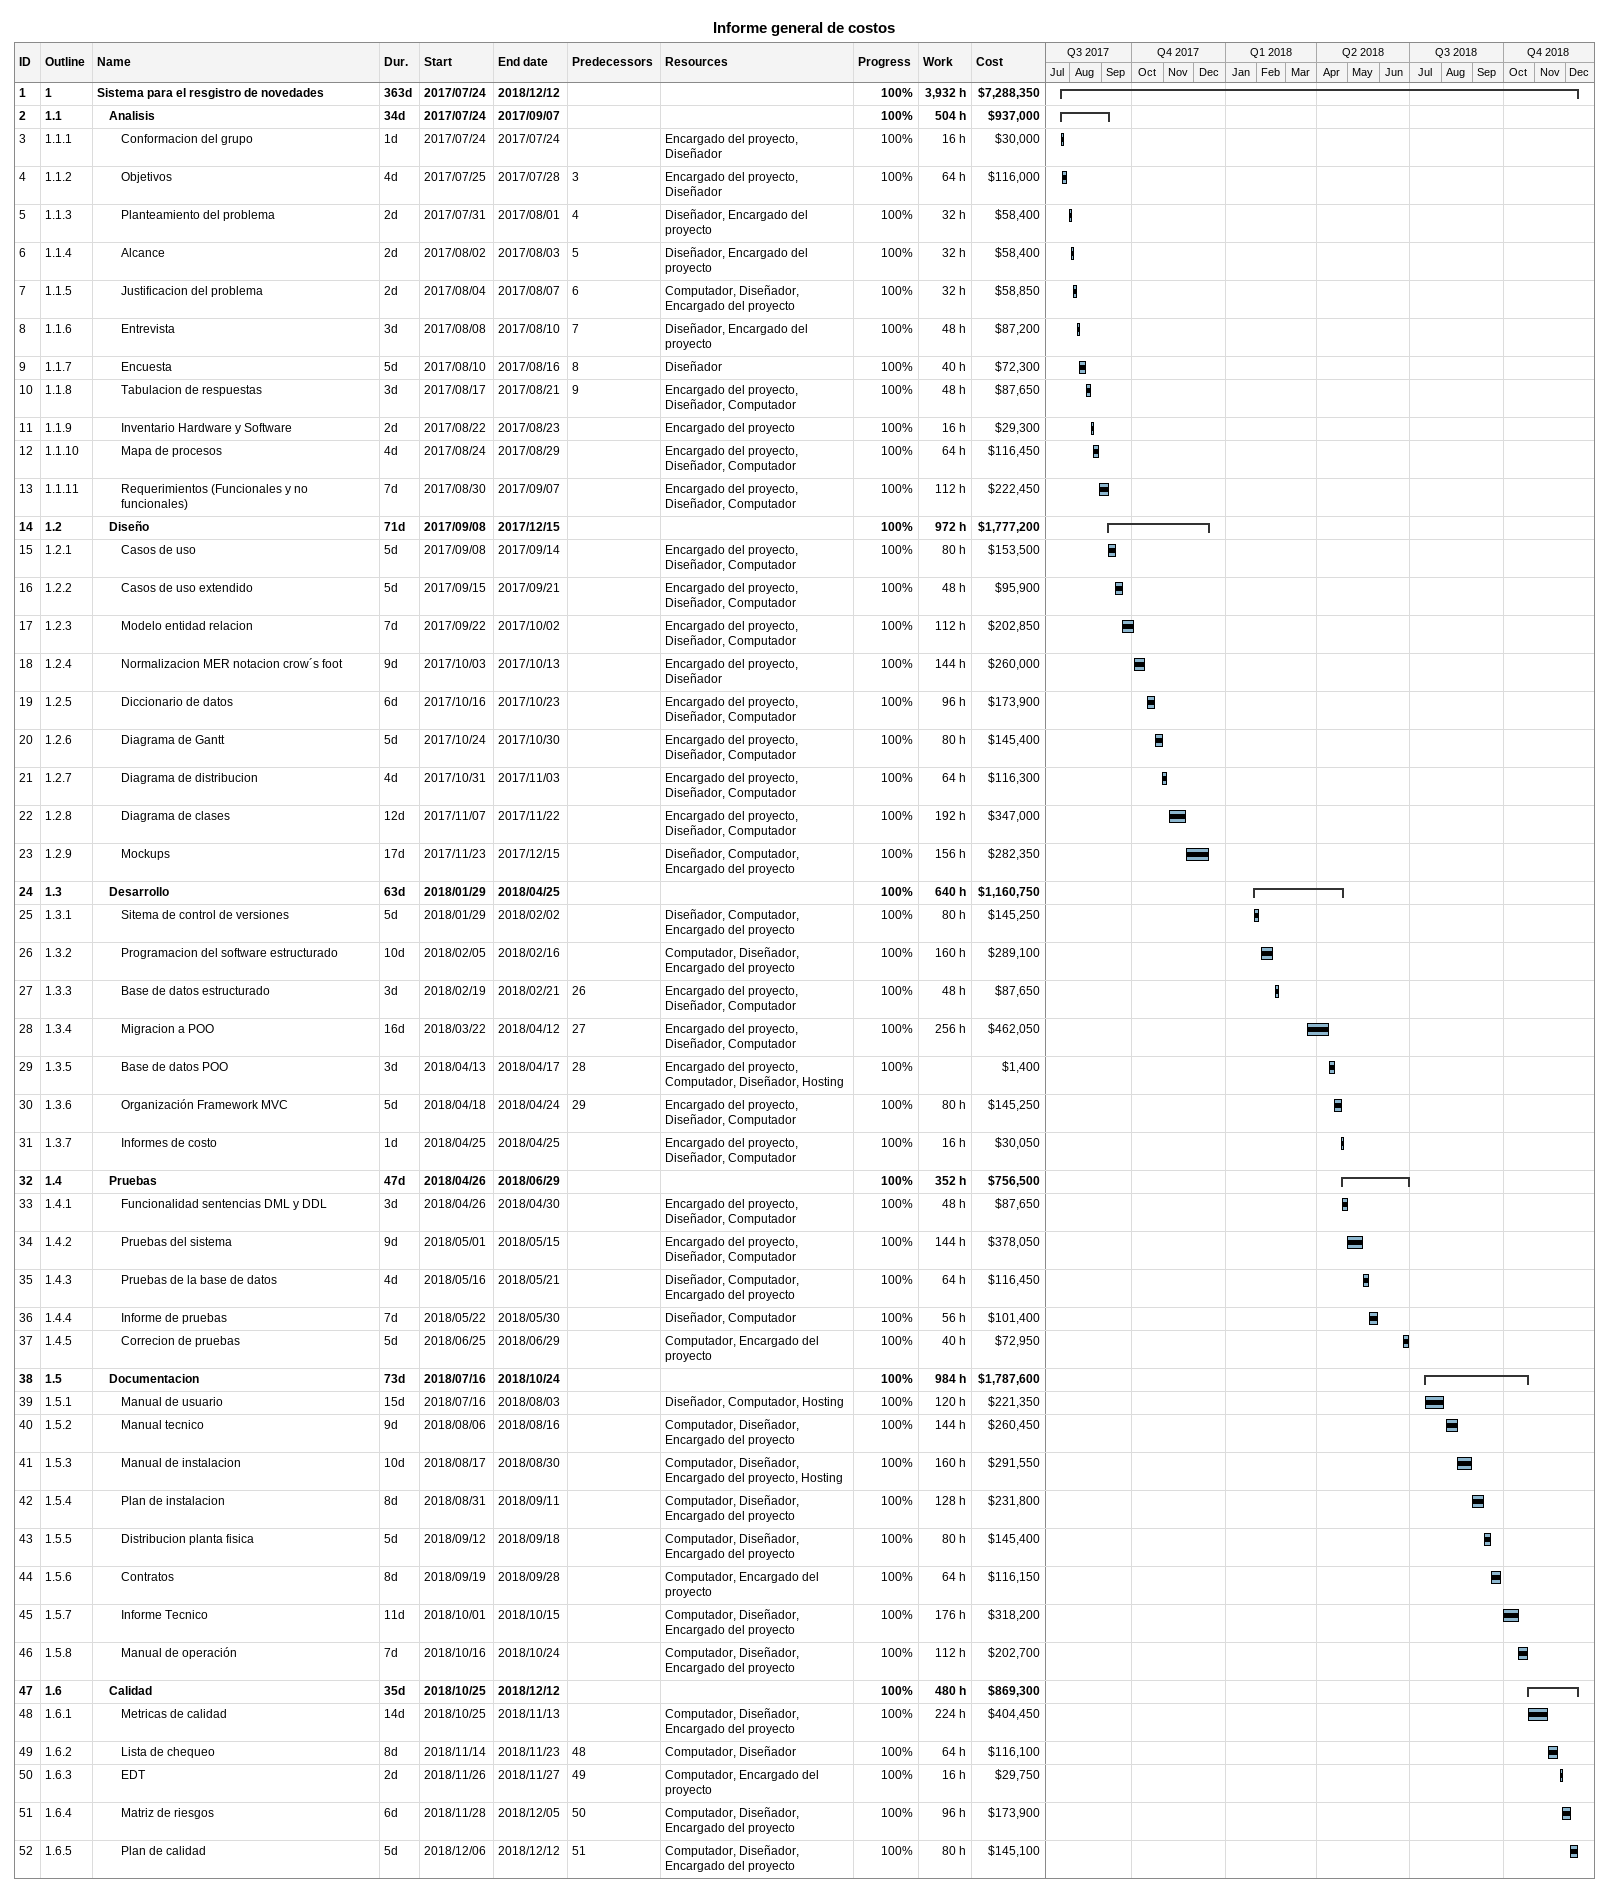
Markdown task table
Informe general de costos

| ID | WBS | Task | Duration | Start | Finish | Predecessors | Resources | % complete | Work (h) | Cost ($) |
|---|---|---|---|---|---|---|---|---|---|---|
| 1 | 1 | **Sistema para el resgistro de novedades** | 363d | 2017-07-24 | 2018-12-12 |  |  | 100 | 3932 | 7288350 |
| 2 | 1.1 | **Analisis** | 34d | 2017-07-24 | 2017-09-07 |  |  | 100 | 504 | 937000 |
| 3 | 1.1.1 | Conformacion del grupo | 1d | 2017-07-24 | 2017-07-24 |  | Encargado del proyecto, Diseñador | 100 | 16 | 30000 |
| 4 | 1.1.2 | Objetivos | 4d | 2017-07-25 | 2017-07-28 | 3 | Encargado del proyecto, Diseñador | 100 | 64 | 116000 |
| 5 | 1.1.3 | Planteamiento del problema | 2d | 2017-07-31 | 2017-08-01 | 4 | Diseñador, Encargado del proyecto | 100 | 32 | 58400 |
| 6 | 1.1.4 | Alcance | 2d | 2017-08-02 | 2017-08-03 | 5 | Diseñador, Encargado del proyecto | 100 | 32 | 58400 |
| 7 | 1.1.5 | Justificacion del problema | 2d | 2017-08-04 | 2017-08-07 | 6 | Computador, Diseñador, Encargado del proyecto | 100 | 32 | 58850 |
| 8 | 1.1.6 | Entrevista | 3d | 2017-08-08 | 2017-08-10 | 7 | Diseñador, Encargado del proyecto | 100 | 48 | 87200 |
| 9 | 1.1.7 | Encuesta | 5d | 2017-08-10 | 2017-08-16 | 8 | Diseñador | 100 | 40 | 72300 |
| 10 | 1.1.8 | Tabulacion de respuestas | 3d | 2017-08-17 | 2017-08-21 | 9 | Encargado del proyecto, Diseñador, Computador | 100 | 48 | 87650 |
| 11 | 1.1.9 | Inventario Hardware y Software | 2d | 2017-08-22 | 2017-08-23 |  | Encargado del proyecto | 100 | 16 | 29300 |
| 12 | 1.1.10 | Mapa de procesos | 4d | 2017-08-24 | 2017-08-29 |  | Encargado del proyecto, Diseñador, Computador | 100 | 64 | 116450 |
| 13 | 1.1.11 | Requerimientos (Funcionales y no funcionales) | 7d | 2017-08-30 | 2017-09-07 |  | Encargado del proyecto, Diseñador, Computador | 100 | 112 | 222450 |
| 14 | 1.2 | **Diseño** | 71d | 2017-09-08 | 2017-12-15 |  |  | 100 | 972 | 1777200 |
| 15 | 1.2.1 | Casos de uso | 5d | 2017-09-08 | 2017-09-14 |  | Encargado del proyecto, Diseñador, Computador | 100 | 80 | 153500 |
| 16 | 1.2.2 | Casos de uso extendido | 5d | 2017-09-15 | 2017-09-21 |  | Encargado del proyecto, Diseñador, Computador | 100 | 48 | 95900 |
| 17 | 1.2.3 | Modelo entidad relacion | 7d | 2017-09-22 | 2017-10-02 |  | Encargado del proyecto, Diseñador, Computador | 100 | 112 | 202850 |
| 18 | 1.2.4 | Normalizacion MER notacion crow´s foot | 9d | 2017-10-03 | 2017-10-13 |  | Encargado del proyecto, Diseñador | 100 | 144 | 260000 |
| 19 | 1.2.5 | Diccionario de datos | 6d | 2017-10-16 | 2017-10-23 |  | Encargado del proyecto, Diseñador, Computador | 100 | 96 | 173900 |
| 20 | 1.2.6 | Diagrama de Gantt | 5d | 2017-10-24 | 2017-10-30 |  | Encargado del proyecto, Diseñador, Computador | 100 | 80 | 145400 |
| 21 | 1.2.7 | Diagrama de distribucion | 4d | 2017-10-31 | 2017-11-03 |  | Encargado del proyecto, Diseñador, Computador | 100 | 64 | 116300 |
| 22 | 1.2.8 | Diagrama de clases | 12d | 2017-11-07 | 2017-11-22 |  | Encargado del proyecto, Diseñador, Computador | 100 | 192 | 347000 |
| 23 | 1.2.9 | Mockups | 17d | 2017-11-23 | 2017-12-15 |  | Diseñador, Computador, Encargado del proyecto | 100 | 156 | 282350 |
| 24 | 1.3 | **Desarrollo** | 63d | 2018-01-29 | 2018-04-25 |  |  | 100 | 640 | 1160750 |
| 25 | 1.3.1 | Sitema de control de versiones | 5d | 2018-01-29 | 2018-02-02 |  | Diseñador, Computador, Encargado del proyecto | 100 | 80 | 145250 |
| 26 | 1.3.2 | Programacion del software estructurado | 10d | 2018-02-05 | 2018-02-16 |  | Computador, Diseñador, Encargado del proyecto | 100 | 160 | 289100 |
| 27 | 1.3.3 | Base de datos estructurado | 3d | 2018-02-19 | 2018-02-21 | 26 | Encargado del proyecto, Diseñador, Computador | 100 | 48 | 87650 |
| 28 | 1.3.4 | Migracion a POO | 16d | 2018-03-22 | 2018-04-12 | 27 | Encargado del proyecto, Diseñador, Computador | 100 | 256 | 462050 |
| 29 | 1.3.5 | Base de datos POO | 3d | 2018-04-13 | 2018-04-17 | 28 | Encargado del proyecto, Computador, Diseñador, Hosting | 100 |  | 1400 |
| 30 | 1.3.6 | Organización Framework MVC | 5d | 2018-04-18 | 2018-04-24 | 29 | Encargado del proyecto, Diseñador, Computador | 100 | 80 | 145250 |
| 31 | 1.3.7 | Informes de costo | 1d | 2018-04-25 | 2018-04-25 |  | Encargado del proyecto, Diseñador, Computador | 100 | 16 | 30050 |
| 32 | 1.4 | **Pruebas** | 47d | 2018-04-26 | 2018-06-29 |  |  | 100 | 352 | 756500 |
| 33 | 1.4.1 | Funcionalidad sentencias DML y DDL | 3d | 2018-04-26 | 2018-04-30 |  | Encargado del proyecto, Diseñador, Computador | 100 | 48 | 87650 |
| 34 | 1.4.2 | Pruebas del sistema | 9d | 2018-05-01 | 2018-05-15 |  | Encargado del proyecto, Diseñador, Computador | 100 | 144 | 378050 |
| 35 | 1.4.3 | Pruebas de la base de datos | 4d | 2018-05-16 | 2018-05-21 |  | Diseñador, Computador, Encargado del proyecto | 100 | 64 | 116450 |
| 36 | 1.4.4 | Informe de pruebas | 7d | 2018-05-22 | 2018-05-30 |  | Diseñador, Computador | 100 | 56 | 101400 |
| 37 | 1.4.5 | Correcion de pruebas | 5d | 2018-06-25 | 2018-06-29 |  | Computador, Encargado del proyecto | 100 | 40 | 72950 |
| 38 | 1.5 | **Documentacion** | 73d | 2018-07-16 | 2018-10-24 |  |  | 100 | 984 | 1787600 |
| 39 | 1.5.1 | Manual de usuario | 15d | 2018-07-16 | 2018-08-03 |  | Diseñador, Computador, Hosting | 100 | 120 | 221350 |
| 40 | 1.5.2 | Manual tecnico | 9d | 2018-08-06 | 2018-08-16 |  | Computador, Diseñador, Encargado del proyecto | 100 | 144 | 260450 |
| 41 | 1.5.3 | Manual de instalacion | 10d | 2018-08-17 | 2018-08-30 |  | Computador, Diseñador, Encargado del proyecto, Hosting | 100 | 160 | 291550 |
| 42 | 1.5.4 | Plan de instalacion | 8d | 2018-08-31 | 2018-09-11 |  | Computador, Diseñador, Encargado del proyecto | 100 | 128 | 231800 |
| 43 | 1.5.5 | Distribucion planta fisica | 5d | 2018-09-12 | 2018-09-18 |  | Computador, Diseñador, Encargado del proyecto | 100 | 80 | 145400 |
| 44 | 1.5.6 | Contratos | 8d | 2018-09-19 | 2018-09-28 |  | Computador, Encargado del proyecto | 100 | 64 | 116150 |
| 45 | 1.5.7 | Informe Tecnico | 11d | 2018-10-01 | 2018-10-15 |  | Computador, Diseñador, Encargado del proyecto | 100 | 176 | 318200 |
| 46 | 1.5.8 | Manual de operación | 7d | 2018-10-16 | 2018-10-24 |  | Computador, Diseñador, Encargado del proyecto | 100 | 112 | 202700 |
| 47 | 1.6 | **Calidad** | 35d | 2018-10-25 | 2018-12-12 |  |  | 100 | 480 | 869300 |
| 48 | 1.6.1 | Metricas de calidad | 14d | 2018-10-25 | 2018-11-13 |  | Computador, Diseñador, Encargado del proyecto | 100 | 224 | 404450 |
| 49 | 1.6.2 | Lista de chequeo | 8d | 2018-11-14 | 2018-11-23 | 48 | Computador, Diseñador | 100 | 64 | 116100 |
| 50 | 1.6.3 | EDT | 2d | 2018-11-26 | 2018-11-27 | 49 | Computador, Encargado del proyecto | 100 | 16 | 29750 |
| 51 | 1.6.4 | Matriz de riesgos | 6d | 2018-11-28 | 2018-12-05 | 50 | Computador, Diseñador, Encargado del proyecto | 100 | 96 | 173900 |
| 52 | 1.6.5 | Plan de calidad | 5d | 2018-12-06 | 2018-12-12 | 51 | Computador, Diseñador, Encargado del proyecto | 100 | 80 | 145100 |
